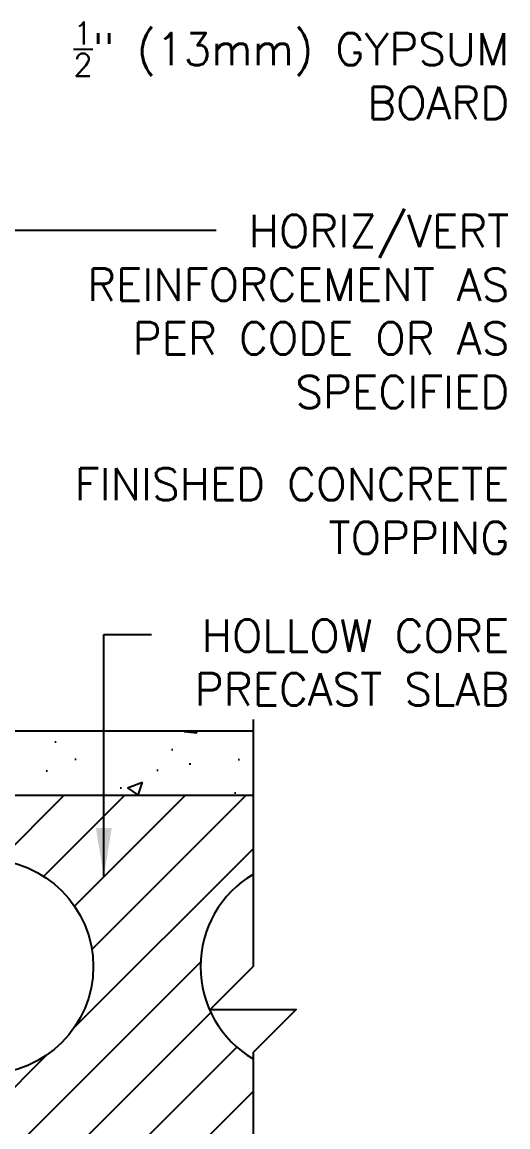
# Model space of a CAD drawing. Header units: inches. Extents: x 150.8 to 208.4, y 123.4 to 190.6.
# Drawn here: x 197.04 to 208.36, y 163.41 to 189.17 of the extents above; entities that cross this region are included whole.
import ezdxf

# ---------------------------------------------------------------- set-up
doc = ezdxf.new("R2010")
doc.units = ezdxf.units.IN
doc.header["$LTSCALE"] = 0.5
doc.header["$MEASUREMENT"] = 0
for name, color, linetype in [('HATCH', 12, 'Continuous'), ('line25', 2, 'Continuous'), ('LINE9', 9, 'Continuous'), ('TEXT', 4, 'Continuous')]:
    doc.layers.add(name, color=color, linetype=linetype)
doc.styles.add('DIM', font='romans.shx', dxfattribs={"width": 0.7})
doc.styles.add('ROMANS', font='romans.shx', dxfattribs={"height": 0.75})
doc.dimstyles.new('ext_12', dxfattribs={"dimscale": 12, "dimtxt": 0.09375, "dimasz": 0.09375, "dimexe": 0.09375, "dimexo": 0.0625, "dimgap": 0.0625, "dimtad": 1, "dimdec": 1, "dimzin": 3, "dimdsep": 46, "dimlunit": 4, "dimtxsty": 'DIM', "dimcen": 0.09, "dimdle": 0.09375, "dimclrt": 4, "dimadec": 0, "dimazin": 0, "dimtfac": 1, "dimtdec": 1, "dimtmove": 2, "dimatfit": 3, "dimfxl": 1, "dimfrac": 2, "dimtolj": 1, "dimtzin": 0, "dimarcsym": 0})

msp = doc.modelspace()

# ---------------------------------------------------------------- hatches: boundary and pattern name
at = {"layer": 'HATCH'}
h = msp.add_hatch(dxfattribs=at)
h.set_pattern_fill('AR-CONC', color=256, scale=0.5, style=0)
h.set_pattern_definition([(50, (84.9895, 16.2477), (3.5863, -0.31376), [0.375, -4.125]), (355, (84.9895, 16.2477), (-0.69376, 3.76096), [0.3, -3.3]), (100.4514, (85.2883, 16.2215), (2.892547, 3.4472), [0.3187, -3.50571]), (46.1842, (84.9895, 17.2477), (5.33621, -0.8276), [0.5625, -6.1875]), (96.6356, (85.434, 17.1787), (4.67331, 4.87059), [0.47805, -5.25856]), (351.1842, (84.9895, 17.2477), (4.67331, 4.8706), [0.45, -4.95]), (21, (85.4895, 16.9977), (2.984535, -2.013094), [0.375, -4.125]), (326, (85.4895, 16.9977), (1.21658, 3.62575), [0.3, -3.3]), (71.4514, (85.7382, 16.83), (4.201113, 1.61265), [0.3187, -3.50571]), (37.5, (84.9895, 16.2477), (0.060799, 1.664469), [0, -3.26, 0, -3.35, 0, -3.3125]), (7.5, (84.9895, 16.2477), (1.315348, 1.972059), [0, -1.91, 0, -3.185, 0, -1.2625]), (327.5, (83.8745, 16.2477), (2.669112, -0.112774), [0, -1.25, 0, -3.9, 0, -5.175]), (317.5, (83.3745, 16.2477), (2.91593, 0.500525), [0, -1.625, 0, -2.59, 0, -3.675])])
h.paths.add_polyline_path([(191.793, 172.649), (191.793, 171.149), (202.423, 171.149), (202.423, 172.649)])
h = msp.add_hatch(dxfattribs=at)
h.set_pattern_fill('ANSI31', color=256, scale=8, style=0)
h.paths.add_polyline_path([(202.423, 164.997, -0.570455), (202.423, 169.301), (202.423, 171.149), (188.695, 171.149), (188.695, 169.649, -1.788289), (186.465, 166.019), (185.019, 165.868), (184.855, 163.524, 1), (184.855, 163.149), (202.423, 163.149)])
h.paths.add_polyline_path([(193.695, 167.149, -1), (198.695, 167.149, -1)], flags=16)

# ---------------------------------------------------------------- linework, layer by layer
at = {"layer": 'line25'}
msp.add_line((185.388, 171.149), (202.423, 171.149), dxfattribs=at)
msp.add_circle((196.195, 167.149), 2.5, dxfattribs=at)
msp.add_arc((203.695, 167.149), 2.5, 120.5944, 239.4056, dxfattribs=at)
at = {"layer": 'LINE9'}
msp.add_line((191.793, 172.649), (202.423, 172.649), dxfattribs=at)
msp.add_lwpolyline([(202.423, 172.908), (202.423, 167.149), (201.423, 166.149), (202.423, 166.149), (203.423, 166.149), (202.423, 165.149), (202.423, 161.524)], dxfattribs=at)

# ---------------------------------------------------------------- texts
at = {"layer": 'TEXT', "char_height": 0.75, "width": 12.02995, "attachment_point": 6, "style": 'ROMANS'}
for s, insert in [('\\A1;{\\H0.7x;\\S1/2;}" (13mm) GYPSUM BOARD', (208.389, 188.041)), ('\\A1;HORIZ/VERT REINFORCEMENT AS PER CODE OR AS SPECIFIED', (208.389, 182.424)), ('\\A1;FINISHED CONCRETE TOPPING', (208.389, 177.772)), ('\\A1;HOLLOW CORE PRECAST SLAB', (208.389, 174.241))]:
    msp.add_mtext(s, dxfattribs=dict(at, insert=insert))

# ---------------------------------------------------------------- leaders
at = {"layer": 'TEXT'}
for points in [[(183.168, 184.318), (196.331, 184.318), (201.561, 184.318)], [(182.181, 177.836), (196.331, 184.318), (201.561, 184.318)], [(198.942, 169.255), (198.942, 174.895), (200.052, 174.895)]]:
    msp.add_leader(points, dimstyle='ext_12', override={"dimgap": 0.0625, "dimtad": 0}, dxfattribs=at)

doc.saveas('drawing.dxf')
